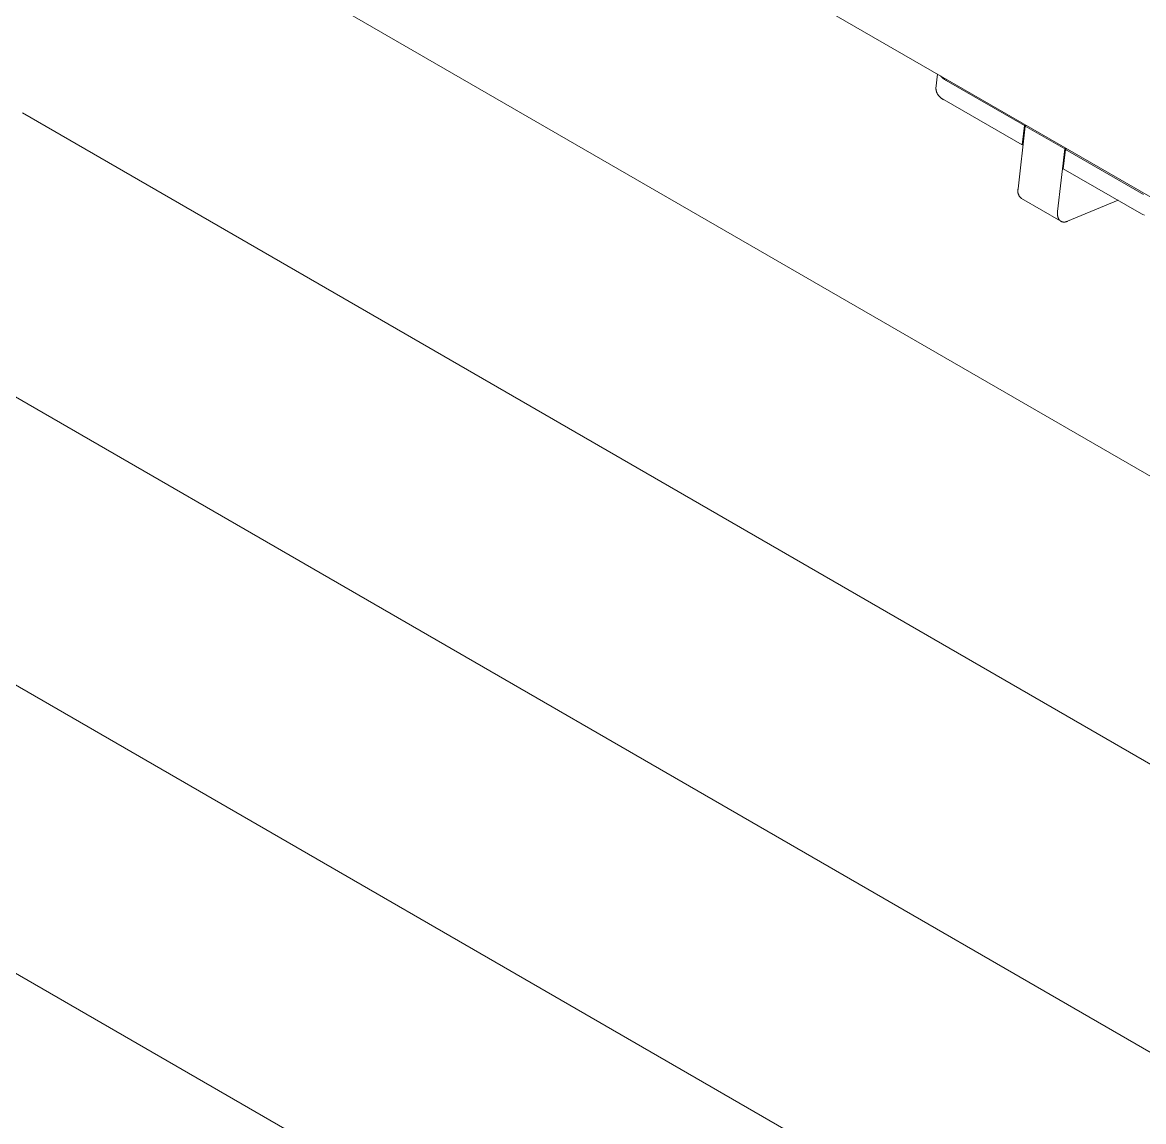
# Model space of a CAD drawing. Header units: millimetres. Extents: x -80 to 4518, y -398 to 2524.
# Drawn here: x 4191.6 to 4392.6, y 2053.6 to 2250.6 of the extents above; entities that cross this region are included whole.
import ezdxf

# ---------------------------------------------------------------- set-up
doc = ezdxf.new("R2010")
doc.units = ezdxf.units.MM
doc.layers.add('ZANO_R', color=7, linetype='Continuous', lineweight=0)

msp = doc.modelspace()

# ---------------------------------------------------------------- linework, layer by layer
at = {"layer": 'ZANO_R'}
for p, q in [((4409.67, 2210.12), (4201.84, 2330.11)), ((4404.97, 2162.82), (4197.15, 2282.81)), ((4355.38, 2238.72), (4355.68, 2241.29)), ((4356.31, 2240.88), (4356.22, 2240.98)), ((4356.4, 2240.79), (4356.31, 2240.88)), ((4356.49, 2240.7), (4356.4, 2240.79)), ((4356.59, 2240.61), (4356.49, 2240.7)), ((4355.39, 2238.64), (4355.38, 2238.72)), ((4356.7, 2240.53), (4356.59, 2240.61)), ((4356.8, 2240.45), (4356.7, 2240.53)), ((4356.91, 2240.37), (4356.8, 2240.45)), ((4357.02, 2240.3), (4356.91, 2240.37)), ((4357.13, 2240.23), (4357.02, 2240.3)), ((4357.24, 2240.16), (4357.13, 2240.23)), ((4371.24, 2232.08), (4357.24, 2240.16)), ((4355.4, 2238.56), (4355.39, 2238.64)), ((4355.41, 2238.48), (4355.4, 2238.56)), ((4355.43, 2238.4), (4355.41, 2238.48)), ((4355.44, 2238.33), (4355.43, 2238.4)), ((4355.46, 2238.25), (4355.44, 2238.33)), ((4355.49, 2238.17), (4355.46, 2238.25)), ((4355.51, 2238.1), (4355.49, 2238.17)), ((4355.54, 2238.02), (4355.51, 2238.1)), ((4355.57, 2237.95), (4355.54, 2238.02)), ((4355.6, 2237.88), (4355.57, 2237.95)), ((4355.64, 2237.8), (4355.6, 2237.88)), ((4355.68, 2237.73), (4355.64, 2237.8)), ((4355.72, 2237.66), (4355.68, 2237.73)), ((4355.76, 2237.6), (4355.72, 2237.66)), ((4355.8, 2237.53), (4355.76, 2237.6)), ((4355.85, 2237.47), (4355.8, 2237.53)), ((4355.9, 2237.4), (4355.85, 2237.47)), ((4355.95, 2237.34), (4355.9, 2237.4)), ((4356, 2237.28), (4355.95, 2237.34)), ((4356.06, 2237.23), (4356, 2237.28)), ((4356.12, 2237.17), (4356.06, 2237.23)), ((4356.17, 2237.12), (4356.12, 2237.17)), ((4356.23, 2237.06), (4356.17, 2237.12)), ((4356.3, 2237.01), (4356.23, 2237.06)), ((4356.36, 2236.97), (4356.3, 2237.01)), ((4356.43, 2236.92), (4356.36, 2236.97)), ((4356.49, 2236.88), (4356.43, 2236.92)), ((4356.56, 2236.84), (4356.49, 2236.88)), ((4356.63, 2236.8), (4356.56, 2236.84)), ((4356.7, 2236.77), (4356.63, 2236.8)), ((4356.78, 2236.73), (4356.7, 2236.77)), ((4356.85, 2236.7), (4356.78, 2236.73)), ((4370.85, 2228.62), (4356.85, 2236.7)), ((4399.48, 2114.37), (4191.65, 2234.36)), ((4371.39, 2232), (4370.11, 2220.75)), ((4371.24, 2232.08), (4370.85, 2228.62)), ((4371.47, 2232.17), (4371.24, 2232.08)), ((4371.61, 2232.09), (4371.39, 2232)), ((4371.39, 2232), (4378.46, 2227.91)), ((4371.01, 2228.68), (4370.85, 2228.62)), ((4378.46, 2227.91), (4377.18, 2216.67)), ((4378.21, 2224.37), (4378.6, 2227.83)), ((4378.68, 2228.01), (4378.46, 2227.91)), ((4378.6, 2227.83), (4378.83, 2227.93)), ((4392.6, 2219.75), (4378.6, 2227.83)), ((4392.21, 2216.29), (4378.21, 2224.37)), ((4370.09, 2220.63), (4370.08, 2220.58)), ((4370.1, 2220.69), (4370.09, 2220.63)), ((4370.11, 2220.75), (4370.1, 2220.69)), ((4370.07, 2220.46), (4370.06, 2220.4)), ((4370.06, 2220.4), (4370.06, 2220.34)), ((4370.06, 2220.34), (4370.06, 2220.28)), ((4370.06, 2220.28), (4370.07, 2220.23)), ((4370.08, 2220.58), (4370.07, 2220.52)), ((4370.07, 2220.52), (4370.07, 2220.46)), ((4370.07, 2220.23), (4370.07, 2220.17)), ((4370.07, 2220.17), (4370.08, 2220.11)), ((4370.08, 2220.11), (4370.09, 2220.05)), ((4370.09, 2220.05), (4370.1, 2220)), ((4370.1, 2220), (4370.12, 2219.94)), ((4370.12, 2219.94), (4370.13, 2219.88)), ((4370.13, 2219.88), (4370.15, 2219.83)), ((4370.15, 2219.83), (4370.17, 2219.77)), ((4370.17, 2219.77), (4370.19, 2219.72)), ((4370.19, 2219.72), (4370.21, 2219.66)), ((4370.21, 2219.66), (4370.24, 2219.61)), ((4370.24, 2219.61), (4370.26, 2219.56)), ((4370.26, 2219.56), (4370.29, 2219.51)), ((4370.29, 2219.51), (4370.32, 2219.46)), ((4370.32, 2219.46), (4370.35, 2219.41)), ((4370.35, 2219.41), (4370.39, 2219.36)), ((4370.39, 2219.36), (4370.42, 2219.31)), ((4370.42, 2219.31), (4370.46, 2219.27)), ((4370.46, 2219.27), (4370.5, 2219.22)), ((4370.5, 2219.22), (4370.54, 2219.18)), ((4370.54, 2219.18), (4370.58, 2219.14)), ((4370.58, 2219.14), (4370.62, 2219.1)), ((4370.62, 2219.1), (4370.67, 2219.06)), ((4370.67, 2219.06), (4370.71, 2219.02)), ((4377.77, 2214.95), (4370.71, 2219.02)), ((4378.99, 2214.94), (4388.03, 2218.7)), ((4377.18, 2216.67), (4377.17, 2216.55)), ((4377.17, 2216.49), (4377.16, 2216.44)), ((4377.16, 2216.44), (4377.16, 2216.38)), ((4377.16, 2216.38), (4377.16, 2216.32)), ((4377.16, 2216.32), (4377.16, 2216.27)), ((4377.16, 2216.27), (4377.16, 2216.21)), ((4377.16, 2216.21), (4377.17, 2216.15)), ((4377.17, 2216.55), (4377.17, 2216.49)), ((4377.17, 2216.15), (4377.17, 2216.1)), ((4377.17, 2216.1), (4377.17, 2216.04)), ((4377.17, 2216.04), (4377.18, 2215.99)), ((4377.18, 2215.99), (4377.19, 2215.93)), ((4377.19, 2215.93), (4377.2, 2215.88)), ((4377.2, 2215.88), (4377.21, 2215.82)), ((4377.21, 2215.82), (4377.22, 2215.77)), ((4377.22, 2215.77), (4377.23, 2215.72)), ((4377.23, 2215.72), (4377.25, 2215.67)), ((4377.25, 2215.67), (4377.26, 2215.62)), ((4377.26, 2215.62), (4377.28, 2215.57)), ((4377.28, 2215.57), (4377.3, 2215.52)), ((4377.3, 2215.52), (4377.32, 2215.48)), ((4377.32, 2215.48), (4377.34, 2215.43)), ((4377.34, 2215.43), (4377.35, 2215.41)), ((4377.35, 2215.41), (4377.36, 2215.39)), ((4377.36, 2215.39), (4377.37, 2215.37)), ((4377.37, 2215.37), (4377.39, 2215.35)), ((4377.39, 2215.35), (4377.4, 2215.32)), ((4377.4, 2215.32), (4377.41, 2215.3)), ((4377.41, 2215.3), (4377.42, 2215.28)), ((4377.42, 2215.28), (4377.44, 2215.26)), ((4377.44, 2215.26), (4377.45, 2215.24)), ((4377.45, 2215.24), (4377.47, 2215.23)), ((4377.47, 2215.23), (4377.48, 2215.21)), ((4377.48, 2215.21), (4377.49, 2215.19)), ((4377.49, 2215.19), (4377.51, 2215.17)), ((4377.51, 2215.17), (4377.52, 2215.15)), ((4377.52, 2215.15), (4377.54, 2215.14)), ((4377.54, 2215.14), (4377.56, 2215.12)), ((4377.56, 2215.12), (4377.57, 2215.1)), ((4377.57, 2215.1), (4377.59, 2215.09)), ((4377.59, 2215.09), (4377.61, 2215.07)), ((4377.61, 2215.07), (4377.62, 2215.06)), ((4377.62, 2215.06), (4377.64, 2215.04)), ((4377.64, 2215.04), (4377.66, 2215.03)), ((4377.66, 2215.03), (4377.67, 2215.01)), ((4377.67, 2215.01), (4377.69, 2215)), ((4377.69, 2215), (4377.71, 2214.99)), ((4377.71, 2214.99), (4377.73, 2214.97)), ((4377.73, 2214.97), (4377.75, 2214.96)), ((4377.75, 2214.96), (4377.77, 2214.95)), ((4377.77, 2214.95), (4377.79, 2214.94)), ((4377.79, 2214.94), (4377.81, 2214.93)), ((4377.81, 2214.93), (4377.83, 2214.92)), ((4377.83, 2214.92), (4377.85, 2214.91)), ((4377.85, 2214.91), (4377.87, 2214.9)), ((4377.87, 2214.9), (4377.89, 2214.89)), ((4377.89, 2214.89), (4377.91, 2214.88)), ((4377.91, 2214.88), (4377.93, 2214.87)), ((4377.93, 2214.87), (4377.95, 2214.86)), ((4377.95, 2214.86), (4377.97, 2214.86)), ((4377.97, 2214.86), (4377.99, 2214.85)), ((4377.99, 2214.85), (4378.01, 2214.84)), ((4378.01, 2214.84), (4378.03, 2214.84)), ((4378.03, 2214.84), (4378.06, 2214.83)), ((4378.06, 2214.83), (4378.08, 2214.83)), ((4378.08, 2214.83), (4378.1, 2214.82)), ((4378.1, 2214.82), (4378.12, 2214.82)), ((4378.12, 2214.82), (4378.14, 2214.82)), ((4378.14, 2214.82), (4378.17, 2214.81)), ((4378.17, 2214.81), (4378.19, 2214.81)), ((4378.19, 2214.81), (4378.21, 2214.81)), ((4378.21, 2214.81), (4378.24, 2214.8)), ((4378.24, 2214.8), (4378.26, 2214.8)), ((4378.26, 2214.8), (4378.28, 2214.8)), ((4378.28, 2214.8), (4378.3, 2214.8)), ((4378.3, 2214.8), (4378.33, 2214.8)), ((4378.33, 2214.8), (4378.35, 2214.8)), ((4378.35, 2214.8), (4378.37, 2214.8)), ((4378.37, 2214.8), (4378.42, 2214.8)), ((4378.42, 2214.8), (4378.47, 2214.81)), ((4378.47, 2214.81), (4378.52, 2214.81)), ((4378.52, 2214.81), (4378.56, 2214.82)), ((4378.56, 2214.82), (4378.61, 2214.83)), ((4378.61, 2214.83), (4378.66, 2214.84)), ((4378.66, 2214.84), (4378.71, 2214.85)), ((4378.71, 2214.85), (4378.75, 2214.86)), ((4378.75, 2214.86), (4378.8, 2214.88)), ((4378.8, 2214.88), (4378.85, 2214.89)), ((4378.85, 2214.89), (4378.89, 2214.91)), ((4378.89, 2214.91), (4378.94, 2214.93)), ((4378.94, 2214.93), (4378.99, 2214.94)), ((4392.48, 2216.15), (4392.21, 2216.29)), ((4392.75, 2216.02), (4392.48, 2216.15)), ((4393.98, 2065.92), (4186.16, 2185.91)), ((4388.49, 2017.46), (4180.67, 2137.45)), ((4383, 1969.01), (4175.17, 2089))]:
    msp.add_line(p, q, dxfattribs=at)

doc.saveas('drawing.dxf')
